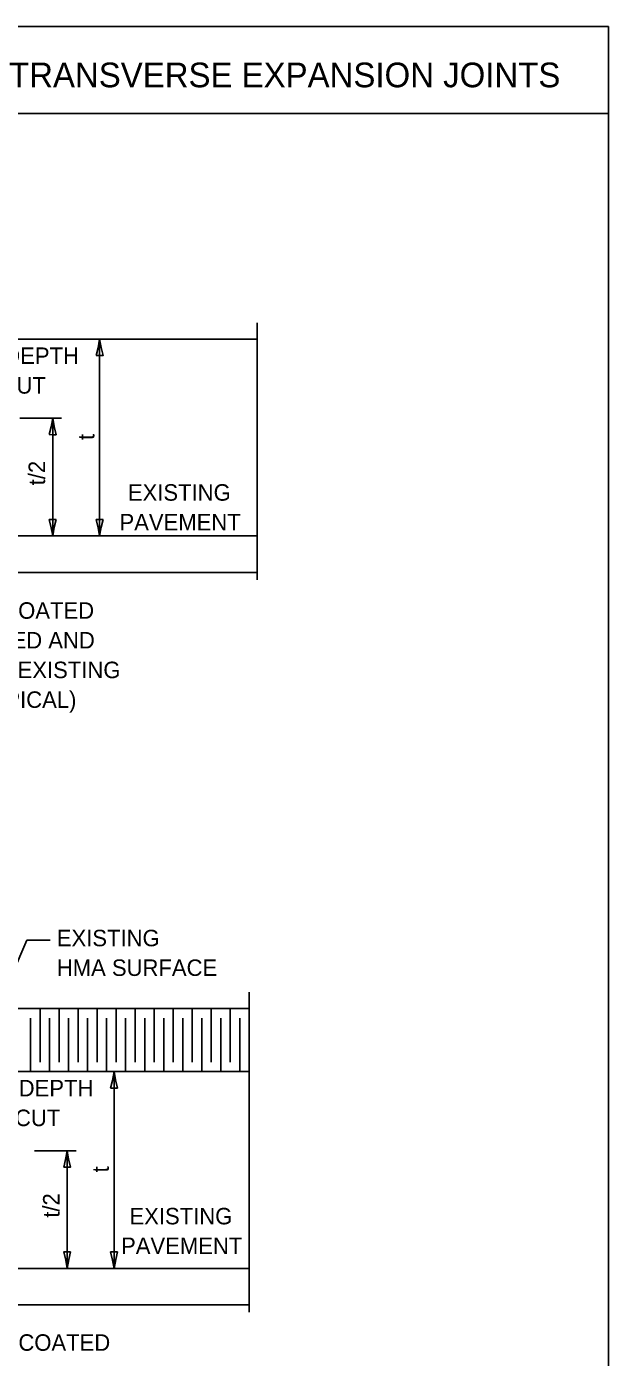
# Model space of a CAD drawing. Extents: x 2261917 to 2263177, y -3123772 to -3123372.
# Drawn here: x 2263077.6 to 2263176.7, y -3123598.4 to -3123371.8 of the extents above; entities that cross this region are included whole.
import ezdxf

# ---------------------------------------------------------------- set-up
doc = ezdxf.new("R2010")
doc.units = 0
for name, color, linetype in [('Default', 7, 'Continuous'), ('RD_Pr_Roadway_Dimensions', 7, 'Continuous'), ('RD_Pr_Roadway_Items', 7, 'Continuous'), ('RD_Pr_Roadway_Notes', 7, 'Continuous')]:
    doc.layers.add(name, color=color, linetype=linetype)

msp = doc.modelspace()

# ---------------------------------------------------------------- linework, layer by layer
at = {"layer": 'Default'}
msp.add_lwpolyline([(2262546.73, -3123771.81), (2263176.73, -3123771.81), (2263176.73, -3123371.81), (2262546.73, -3123371.81)], close=True, dxfattribs=at)
at = {"layer": 'RD_Pr_Roadway_Dimensions'}
for p, q in [((2263090.04, -3123425.02), (2263090.04, -3123458.53)), ((2263076.46, -3123438.49), (2263083.56, -3123438.49)), ((2263082.05, -3123438.49), (2263082.05, -3123458.53)), ((2263092.51, -3123549.73), (2263092.51, -3123583.23)), ((2263078.93, -3123563.19), (2263086.02, -3123563.19)), ((2263084.51, -3123563.19), (2263084.51, -3123583.23))]:
    msp.add_line(p, q, dxfattribs=at)
for points in [[(2263089.46, -3123427.82), (2263090.04, -3123427.82), (2263090.63, -3123427.82), (2263090.29, -3123426.42), (2263090.04, -3123425.02), (2263089.77, -3123426.52)], [(2263081.46, -3123441.28), (2263082.05, -3123441.29), (2263082.63, -3123441.29), (2263082.29, -3123439.89), (2263082.05, -3123438.49), (2263081.78, -3123439.98)], [(2263081.46, -3123441.28), (2263082.05, -3123441.29), (2263082.63, -3123441.29), (2263082.29, -3123439.89), (2263082.05, -3123438.49), (2263081.78, -3123439.98)], [(2263082.63, -3123455.73), (2263082.05, -3123455.73), (2263081.46, -3123455.73), (2263081.8, -3123457.13), (2263082.05, -3123458.53), (2263082.32, -3123457.04)], [(2263090.63, -3123455.73), (2263090.04, -3123455.73), (2263089.46, -3123455.73), (2263089.8, -3123457.13), (2263090.04, -3123458.53), (2263090.31, -3123457.04)], [(2263091.92, -3123552.53), (2263092.51, -3123552.53), (2263093.09, -3123552.53), (2263092.75, -3123551.13), (2263092.51, -3123549.73), (2263092.24, -3123551.22)], [(2263083.92, -3123565.99), (2263084.51, -3123565.99), (2263085.1, -3123565.99), (2263084.75, -3123564.59), (2263084.51, -3123563.19), (2263084.24, -3123564.68)], [(2263085.1, -3123580.44), (2263084.51, -3123580.43), (2263083.92, -3123580.43), (2263084.27, -3123581.83), (2263084.51, -3123583.23), (2263084.78, -3123581.74)], [(2263093.09, -3123580.44), (2263092.51, -3123580.43), (2263091.92, -3123580.43), (2263092.26, -3123581.83), (2263092.51, -3123583.23), (2263092.78, -3123581.74)]]:
    msp.add_lwpolyline(points, close=True, dxfattribs=at)
at = {"layer": 'RD_Pr_Roadway_Items'}
for p, q in [((2263116.91, -3123465.98), (2263116.91, -3123422.27)), ((2263054.76, -3123425.02), (2263116.91, -3123425.02)), ((2263054.76, -3123458.53), (2263116.91, -3123458.53)), ((2262885.23, -3123464.75), (2263116.91, -3123464.75)), ((2263115.53, -3123590.68), (2263115.53, -3123536.21)), ((2263057.22, -3123539), (2263115.53, -3123539)), ((2263079.9, -3123548.11), (2263079.9, -3123539)), ((2263083.14, -3123548.11), (2263083.14, -3123539)), ((2263086.38, -3123548.11), (2263086.38, -3123539)), ((2263089.62, -3123548.11), (2263089.62, -3123539)), ((2263092.86, -3123548.11), (2263092.86, -3123539)), ((2263096.1, -3123548.11), (2263096.1, -3123539)), ((2263099.34, -3123548.11), (2263099.34, -3123539)), ((2263102.58, -3123548.11), (2263102.58, -3123539)), ((2263105.82, -3123548.11), (2263105.82, -3123539)), ((2263109.05, -3123548.11), (2263109.05, -3123539)), ((2263112.29, -3123548.11), (2263112.29, -3123539)), ((2263078.28, -3123549.73), (2263078.28, -3123540.62)), ((2263081.52, -3123549.73), (2263081.52, -3123540.62)), ((2263084.76, -3123549.73), (2263084.76, -3123540.62)), ((2263088, -3123549.73), (2263088, -3123540.62)), ((2263091.24, -3123549.73), (2263091.24, -3123540.62)), ((2263094.48, -3123549.73), (2263094.48, -3123540.62)), ((2263097.72, -3123549.73), (2263097.72, -3123540.62)), ((2263100.96, -3123549.73), (2263100.96, -3123540.62)), ((2263104.2, -3123549.73), (2263104.2, -3123540.62)), ((2263107.44, -3123549.73), (2263107.44, -3123540.62)), ((2263110.67, -3123549.73), (2263110.67, -3123540.62)), ((2263113.91, -3123549.73), (2263113.91, -3123540.62)), ((2263057.22, -3123549.73), (2263115.53, -3123549.73)), ((2263057.22, -3123583.23), (2263115.53, -3123583.23)), ((2262887.09, -3123589.45), (2263115.53, -3123589.45))]:
    msp.add_line(p, q, dxfattribs=at)
at = {"layer": 'RD_Pr_Roadway_Notes'}
for p, q in [((2263073.86, -3123386.61), (2263176.58, -3123386.61)), ((2263072.61, -3123539.04), (2263077.67, -3123527.36)), ((2263077.67, -3123527.36), (2263081.63, -3123527.36))]:
    msp.add_line(p, q, dxfattribs=at)

# ---------------------------------------------------------------- texts
at = {"layer": 'RD_Pr_Roadway_Dimensions'}
for s, height, p in [('t', 2.81, (2263089.15, -3123442.19)), ('t/2', 2.808, (2263080.75, -3123449.91)), ('t', 2.81, (2263091.61, -3123566.9)), ('t/2', 2.808, (2263083.21, -3123574.61))]:
    msp.add_text(s, height=height, rotation=90, dxfattribs=at).set_placement(p)
at = {"layer": 'RD_Pr_Roadway_Notes'}
for s, height, p in [('TRANSVERSE EXPANSION JOINTS', 4.2, (2263074.61, -3123382.14)), ('FULL DEPTH', 2.808, (2263063.57, -3123429.25)), ('SAW CUT', 2.808, (2263063.57, -3123434.3)), ('EXISTING', 2.808, (2263094.86, -3123452.53)), ('PAVEMENT', 2.808, (2263093.43, -3123457.59)), ('#6X32" EPOXY COATED', 2.808, (2263046.24, -3123472.63)), ('TIE BARS DRILLED AND ', 2.808, (2263046.24, -3123477.69)), ('GROUTED INTO EXISTING ', 2.808, (2263046.24, -3123482.74)), ('PAVEMENT (TYPICAL)', 2.808, (2263046.24, -3123487.8)), ('EXISTING ', 2.808, (2263082.75, -3123528.39)), ('HMA SURFACE', 2.808, (2263082.75, -3123533.44)), ('FULL DEPTH', 2.808, (2263066.03, -3123553.95)), ('SAW CUT', 2.808, (2263066.03, -3123559.01)), ('EXISTING', 2.808, (2263095.13, -3123575.74)), ('PAVEMENT', 2.808, (2263093.7, -3123580.79)), ('#6X32" EPOXY COATED', 2.808, (2263048.99, -3123597.26))]:
    msp.add_text(s, height=height, dxfattribs=at).set_placement(p)

doc.saveas('drawing.dxf')
